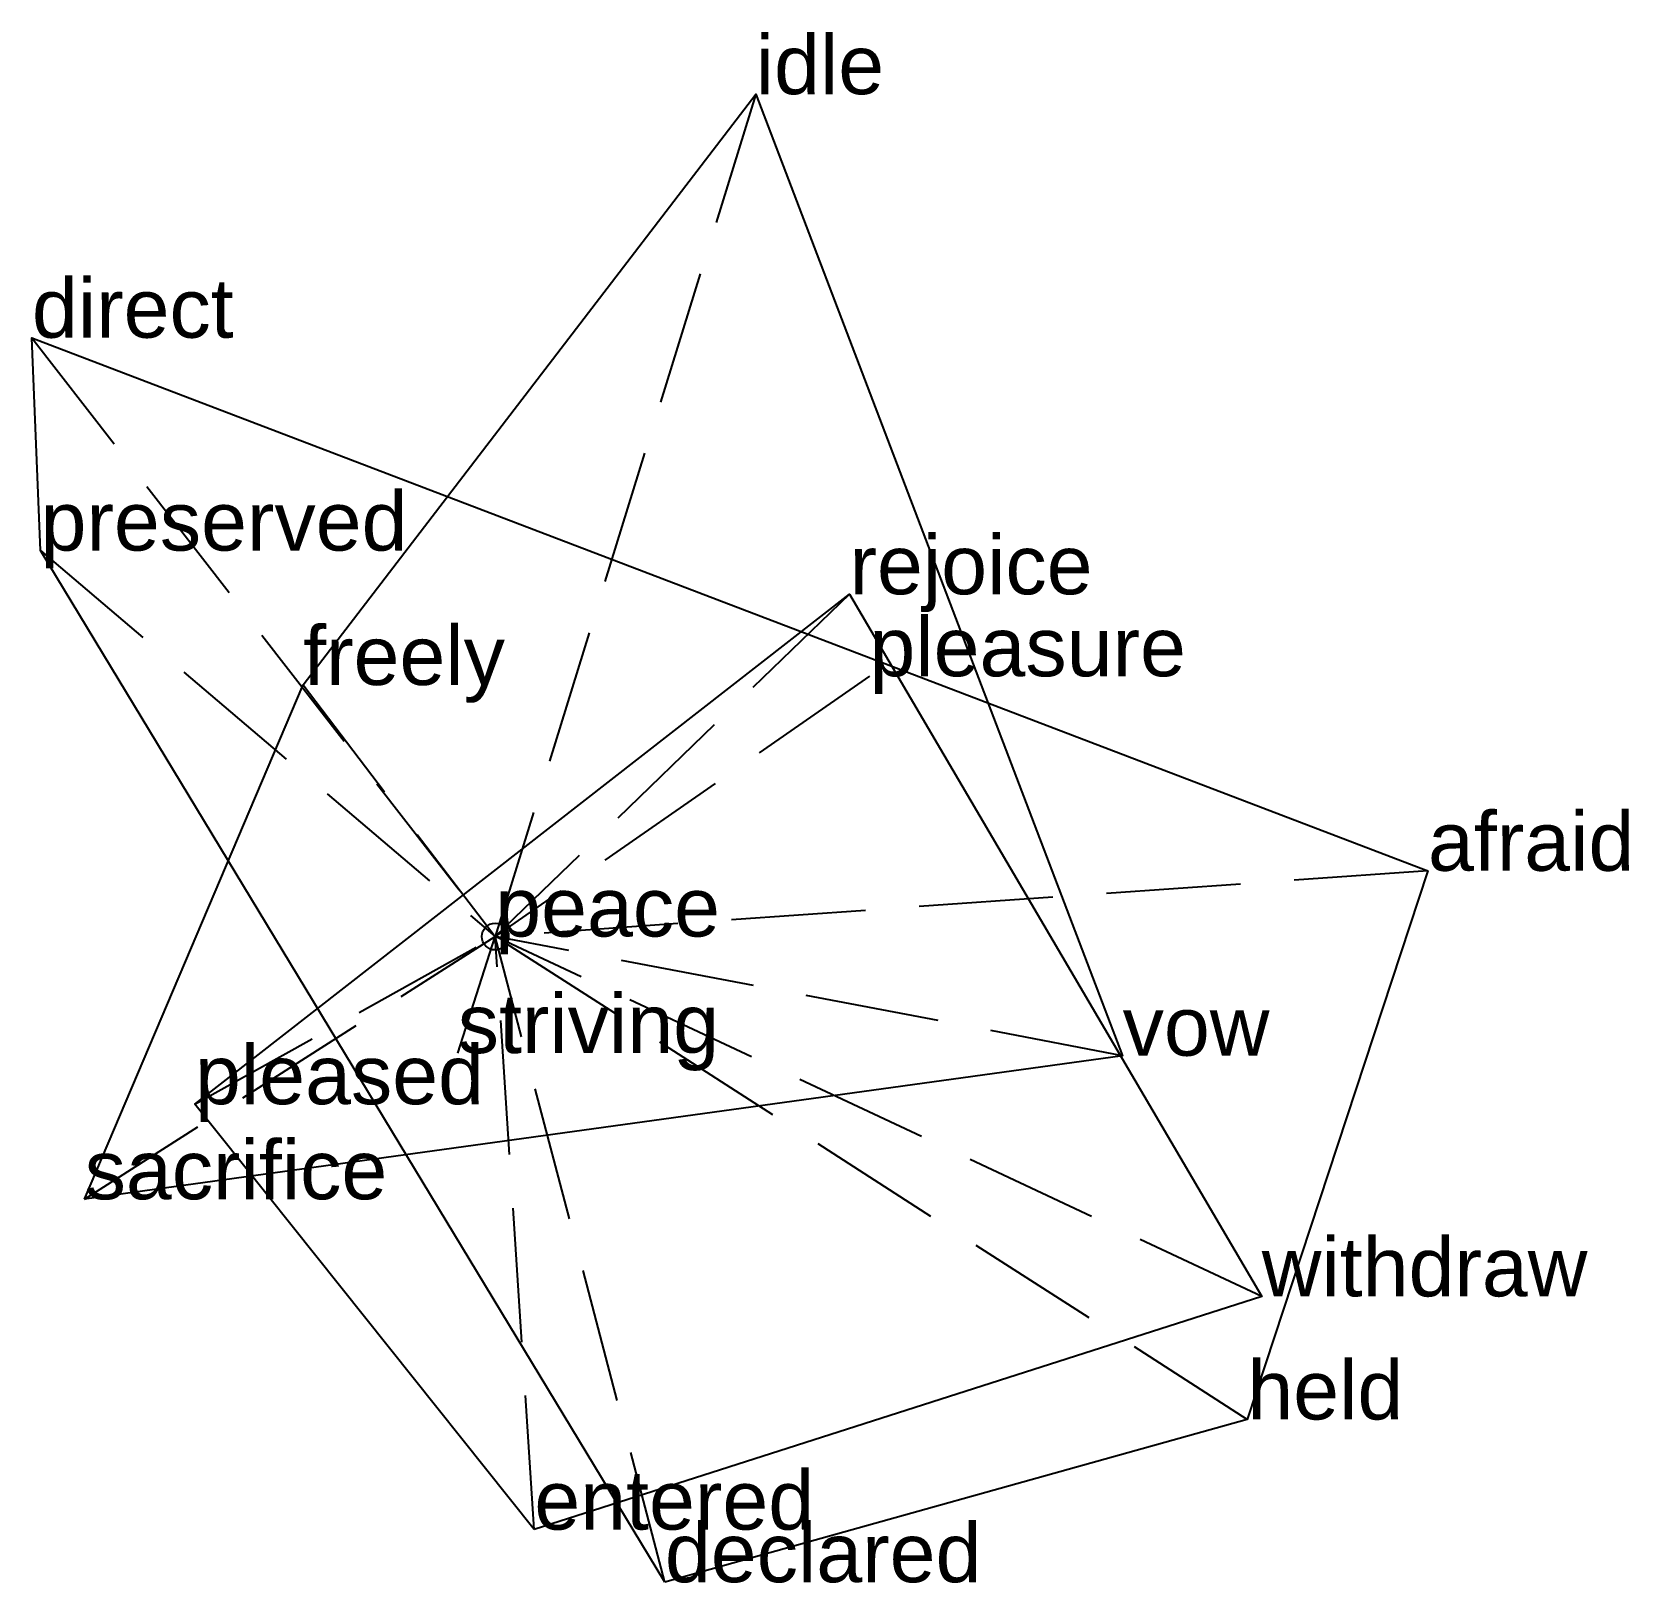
# Model space of a CAD drawing. Extents: x -0.86 to 2.11, y -1.2 to 1.68.
import ezdxf

# ---------------------------------------------------------------- set-up
doc = ezdxf.new("R2010")
doc.units = 0
doc.linetypes.add('DASHED2', pattern=[0.3, 0.25, -0.05])
for name, color, linetype in [('TEXT_nt', 1, 'CONTINUOUS'), ('TEXT_ot', 1, 'CONTINUOUS'), ('TEXT_q', 1, 'CONTINUOUS')]:
    doc.layers.add(name, color=color, linetype=linetype)
doc.styles.get("Standard").update_dxf_attribs({"font": 'arial.ttf'})

# ---------------------------------------------------------------- blocks, each defined once
blk = doc.blocks.new('ot')
at = {"layer": 'LINES_ot', "linetype": 'DASHED2'}
for p in [(0.4851, 1.5686), (0.6968, 0.4846), (-0.3576, 0.4684), (-0.7645, -0.4893), (0, 0), (1.1684, -0.2219)]:
    blk.add_line(p, (0, 0), dxfattribs=at)
at = {"layer": 'ORIGIN_ot'}
blk.add_circle((0, 0), 0.025, dxfattribs=at)
at = {"layer": 'TEXT_ot'}
for s, p in [('idle', (0.4851, 1.5686)), ('pleasure', (0.6968, 0.4846)), ('freely', (-0.3576, 0.4684)), ('peace', (0, 0)), ('vow', (1.1684, -0.2219)), ('sacrifice', (-0.7645, -0.4893))]:
    blk.add_text(s, height=0.11, dxfattribs=at).set_placement(p)
blk = doc.blocks.new('nt')
at = {"layer": 'LINES_nt', "linetype": 'DASHED2'}
for p in [(-0.8627, 1.1151), (-0.8466, 0.7187), (1.7369, 0.1224), (0, 0), (1.4005, -0.8993), (0.316, -1.2024)]:
    blk.add_line(p, (0, 0), dxfattribs=at)
at = {"layer": 'ORIGIN_nt'}
blk.add_circle((0, 0), 0.025, dxfattribs=at)
at = {"layer": 'TEXT_nt'}
for s, p in [('direct', (-0.8627, 1.1151)), ('preserved', (-0.8466, 0.7187)), ('afraid', (1.7369, 0.1224)), ('peace', (0, 0)), ('held', (1.4005, -0.8993)), ('declared', (0.316, -1.2024))]:
    blk.add_text(s, height=0.11, dxfattribs=at).set_placement(p)
blk = doc.blocks.new('q')
at = {"layer": 'LINES_q', "linetype": 'DASHED2'}
for p in [(0.6597, 0.6373), (-0.5591, -0.3123), (-0.0698, -0.2171), (0, 0), (1.4275, -0.6701), (0.0728, -1.1044)]:
    blk.add_line(p, (0, 0), dxfattribs=at)
at = {"layer": 'ORIGIN_q'}
blk.add_circle((0, 0), 0.025, dxfattribs=at)
at = {"layer": 'TEXT_q'}
for s, p in [('rejoice', (0.6597, 0.6373)), ('peace', (0, 0)), ('striving', (-0.0698, -0.2171)), ('pleased', (-0.5591, -0.3123)), ('withdraw', (1.4275, -0.6701)), ('entered', (0.0728, -1.1044))]:
    blk.add_text(s, height=0.11, dxfattribs=at).set_placement(p)

msp = doc.modelspace()

# ---------------------------------------------------------------- linework, layer by layer
at = {"layer": 'OUTLINE_nt', "linetype": 'CONTINUOUS'}
msp.add_polyline3d([(0.316, -1.2024, 0), (-0.8466, 0.7187, 0), (-0.8627, 1.1151, 0), (1.7369, 0.1224, 0), (1.4005, -0.8993, 0), (0.316, -1.2024, 0)], close=True, dxfattribs=at)
at = {"layer": 'OUTLINE_ot', "linetype": 'CONTINUOUS'}
msp.add_polyline3d([(-0.7645, -0.4893, 0), (-0.3576, 0.4684, 0), (0.4851, 1.5686, 0), (1.1684, -0.2219, 0), (-0.7645, -0.4893, 0)], close=True, dxfattribs=at)
at = {"layer": 'OUTLINE_q', "linetype": 'CONTINUOUS'}
msp.add_polyline3d([(0.0728, -1.1044, 0), (-0.5591, -0.3123, 0), (0.6597, 0.6373, 0), (1.4275, -0.6701, 0), (0.0728, -1.1044, 0)], close=True, dxfattribs=at)

# ---------------------------------------------------------------- block references
for name in ['ot', 'nt', 'q']:
    msp.add_blockref(name, (0, 0))

doc.saveas('drawing.dxf')
